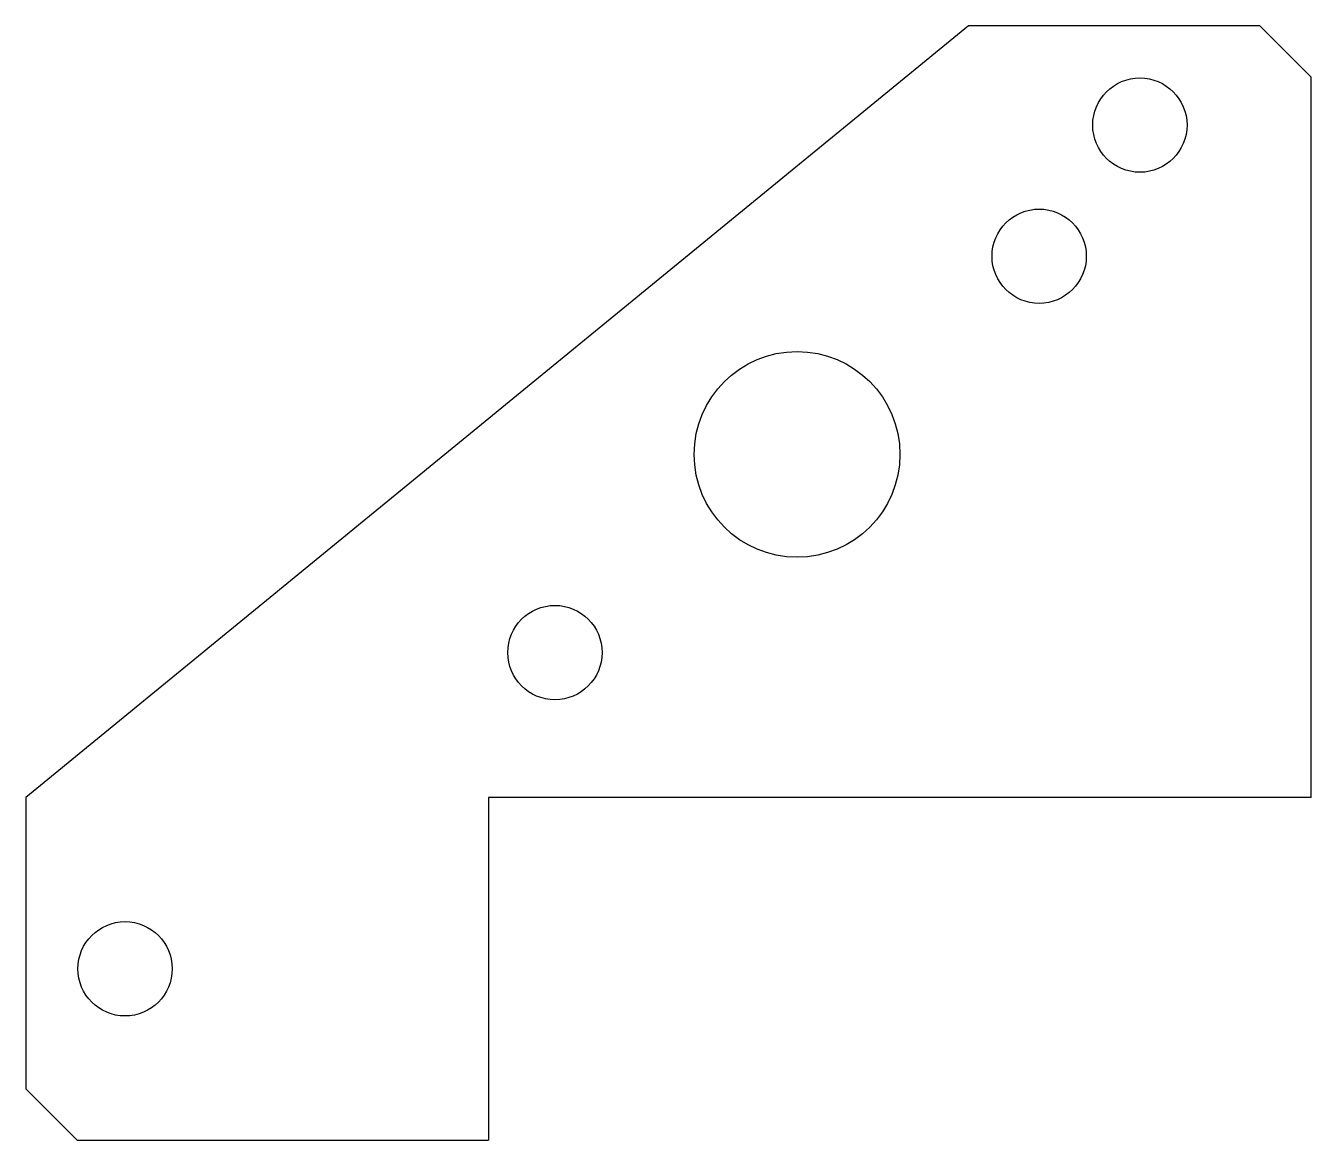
# Model space of a CAD drawing. Header units: millimetres. Extents: x -40 to 35, y -40 to 25.
import ezdxf

# ---------------------------------------------------------------- set-up
doc = ezdxf.new("R2010")
doc.units = ezdxf.units.MM

msp = doc.modelspace()

# ---------------------------------------------------------------- linework, layer by layer
at = {"color": 7, "linetype": 'Continuous', "lineweight": 25}
for p, q in [((15, 25), (-40, -20)), ((32, 25), (15, 25)), ((35, 22), (32, 25)), ((35, -20), (35, 22)), ((-40, -20), (-40, -37)), ((-13, -20), (-13, -40)), ((35, -20), (-13, -20)), ((-40, -37), (-37, -40)), ((-37, -40), (-13, -40))]:
    msp.add_line(p, q, dxfattribs=at)
for centre, radius in [((25, 19.204), 2.75), ((19.125, 11.557), 2.75), ((5, 0), 6), ((-9.125, -11.557), 2.75), ((-34.204, -30), 2.75)]:
    msp.add_circle(centre, radius, dxfattribs=at)

doc.saveas('drawing.dxf')
